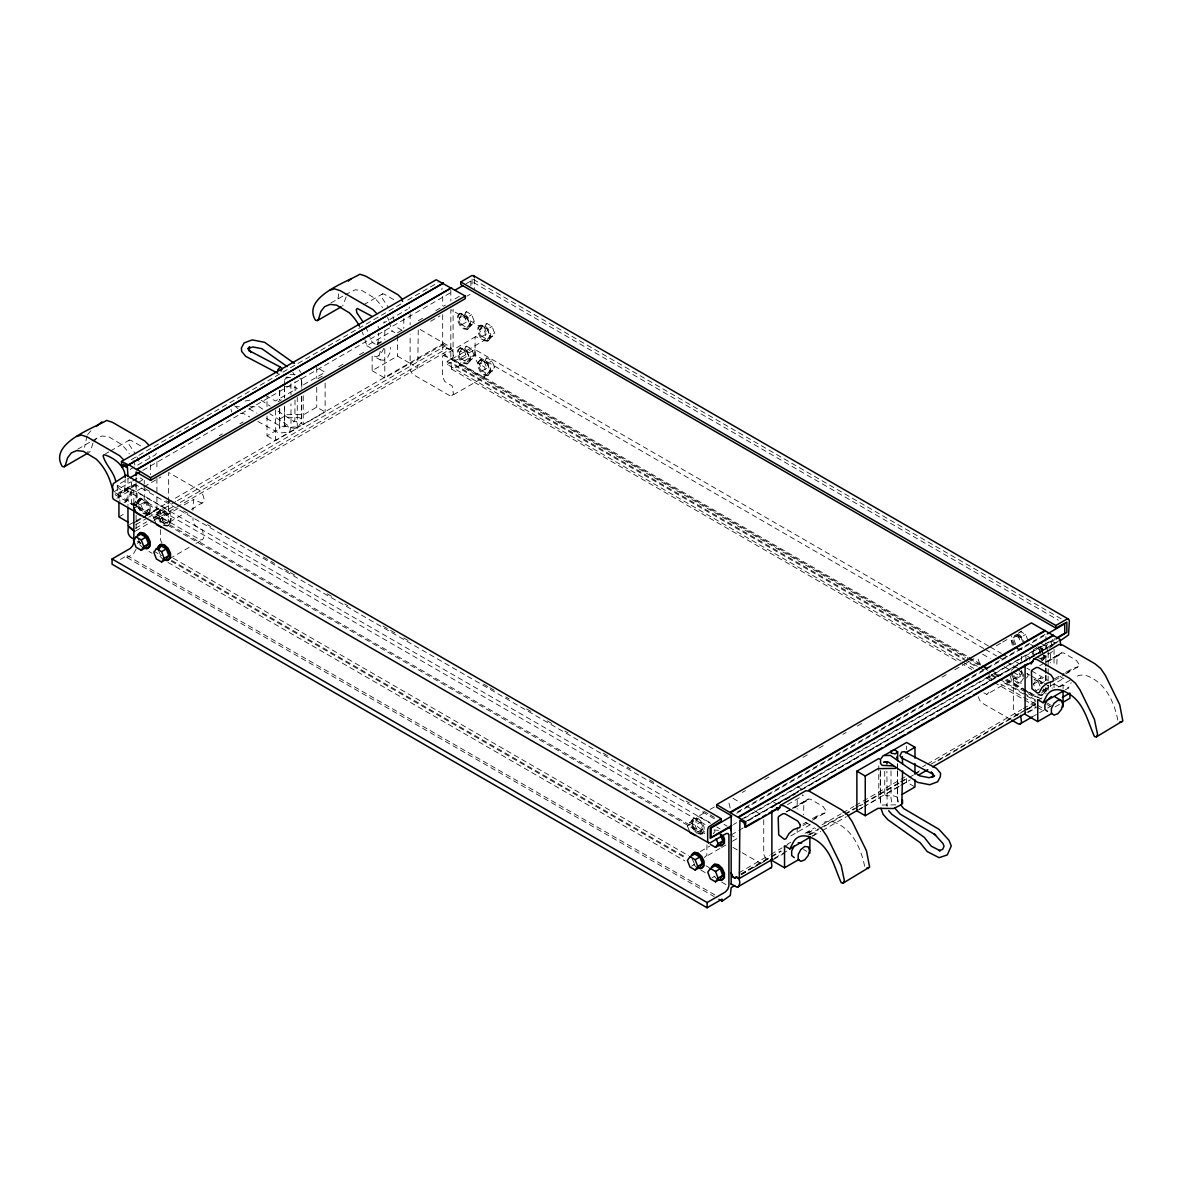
<?xml version="1.0" encoding="UTF-8"?>
<svg xmlns="http://www.w3.org/2000/svg" width="1182" height="1182" viewBox="0 0 1182 1182"><rect width="100%" height="100%" fill="white"/><g stroke="black" fill="none" stroke-linecap="round" stroke-linejoin="round"><path stroke-width="0.75" stroke-dasharray="5 3.75" d="M763.735 819.732L763.735 854.335L765.611 858.265L767.561 859.536L768.655 858.428L742.296 873.646M1045.893 691.426L1045.893 687.776L1045.893 693.819M1045.893 680.492L1045.893 675.04M1045.893 673.208L1045.893 667.756M1045.893 665.924L1045.893 656.823M891.021 770.871L890.992 798.219L892.41 805.208M897.626 771.551L897.581 798.471L898.438 802.076M897.626 769.763L897.626 764.37M295.012 399.974L294.894 420.038L293.328 422.388L296.904 421.9L293.402 421.132L277.977 411.129M295.057 390.858L295.116 381.727M301.735 396.443L301.587 421.9L296.652 428.815L291.304 427.648L269.821 413.715M301.794 387.341L301.838 378.255M706.939 844.805L706.821 855.354L704.575 857.319L720.074 848.381M1021.573 670.135L1021.543 673.651L1019.283 675.631L986.734 694.425L983.808 692.829M299.814 378.092L301.484 379.998L301.41 383.855L303.227 384.904L325.124 372.271L318.15 368.252M325.124 383.101L325.124 411.957L303.227 424.589L301.41 423.54L301.484 419.684L299.814 417.763L288.763 417.246L285.778 417.955L284.537 419.684M897.463 770.664L897.463 803.139L896.222 804.853L882.186 805.045L880.516 803.139L880.59 799.283L878.773 798.234L867.824 804.543M338.613 293.86L337.727 301.07M812.477 820.16L825.139 812.847L825.701 810.305L823.086 806.493L810.379 799.165L808.296 799.076L792.472 808.222M1065.691 673.962L1078.353 666.663L1078.915 664.107L1076.3 660.295L1063.608 652.966L1061.525 652.892L1045.701 662.023M1045.893 649.007L1046.75 645.328L1048.611 643.259L1054.492 639.861M125.706 502.542L127.08 497.386L130.567 493.057L134.526 491.579L137.112 493.648L137.112 498.287L134.526 503.34L131.882 505.394M380.308 351.187L378.934 356.343L380.308 359.919L383.781 360.229L387.74 357.141L390.326 352.088L390.326 347.449M92.935 443.087L90.63 450.874L89.492 452.174L87.542 451.79M346.149 296.889L342.706 305.975M808.296 799.076L803.952 801.824L803.524 814.856M1061.525 652.892L1057.166 655.626L1056.752 667.003M136.107 549.275L133.389 553.974L127.065 557.623L127.065 555.54L119.559 559.884M117.387 486.009L119.087 488.654L123.386 491.121L124.731 490.766L125.248 479.301M377.959 344.583L378.476 333.102M153.926 520.302L450.312 349.281L450.83 347.863M748.206 820.781L1054.935 643.688L1054.625 638.546M442.098 288.127L441.787 289.693M87.054 435.951L84.498 447.269M383.825 348.335L381.239 353.374L377.28 356.476L373.793 356.166L380.308 359.919M811.99 836.117L815.166 834.285L817.959 828.878M1065.218 689.919L1068.38 688.087L1071.188 682.679M191.381 509.457L203.585 502.01L203.939 498.11L202.225 493.042L199.418 490.279L168.657 472.519L168.657 510.772L166.795 512.53L160.811 507.58L160.53 512.722A5.112 2.955 60 0 0 164.135 518.987L199.418 539.361L202.225 539.849L203.821 537.84L202.565 530.112L195.266 525.695L193.021 521.114L192.976 517.553M450.312 349.281L447.003 348.66L445.333 345.705L442.969 344.686L410.42 363.48L410.124 368.621A5.112 2.955 60 0 0 413.744 374.886L449.012 395.246L451.834 395.734L484.398 376.94L485.979 374.93L484.723 367.203L477.425 362.785L475.179 358.205L475.061 337.269L475.652 336.634L484.398 340.283L486.098 337.298L484.398 330.133L481.576 327.37L450.83 309.625L450.83 359.225L967.718 657.65M442.969 344.686L442.689 349.828A5.112 2.955 60 0 0 446.308 356.092L481.576 376.452L484.398 376.94M156.32 453.12L155.714 454.642L130.404 469.269L131.586 470.953M384.224 321.548L383.618 323.07L407.362 309.359M409.533 306.921L408.942 308.443M134.778 509.472L133.492 506.147L136.063 502.468L140.776 499.735L145.933 502.719L148.518 509.383L145.933 513.062L140.776 510.077L138.191 503.414L140.776 499.735M155.773 522.887L153.837 517.893L156.423 514.214L161.121 511.481L166.293 514.466L168.878 521.129L166.293 524.808L161.121 521.823L158.536 515.16L161.121 511.481M459.237 318.061L461.822 314.382L466.521 311.693L471.692 314.678L474.278 321.327L471.692 325.006L466.993 327.71L461.822 324.725L459.237 318.061L463.935 315.358L466.521 311.693M450.83 347.73L449.47 349.665L442.689 343.844L172.705 499.72M466.993 327.71L469.579 324.031L474.278 321.327M459.237 352.517L461.822 348.838L466.521 346.149L471.692 349.133L474.278 355.797L471.692 359.476L466.993 362.165L461.822 359.18L459.237 352.517L463.935 349.828L466.521 346.149M479.582 329.808L482.167 326.129L486.866 323.44L492.037 326.424L494.623 333.088L492.037 336.752L487.339 339.456L482.167 336.471L479.582 329.808L484.28 327.119L486.866 323.44M466.993 362.165L469.579 358.486L474.278 355.797M487.339 339.456L489.924 335.777L494.623 333.088M479.582 364.263L482.167 360.599L486.866 357.895L492.037 360.879L494.623 367.543L492.037 371.222L487.339 373.911L482.167 370.926L479.582 364.263L484.28 361.574L486.866 357.895M487.339 373.911L489.924 370.232L494.623 367.543M689.357 830.946L687.407 825.952L689.993 822.273L694.706 819.54L699.862 822.524L702.448 829.188L699.862 832.867L694.706 829.882L692.12 823.219L694.706 819.54M713.322 833.738L715.051 831.301M1015.752 644.53L1013.166 637.866L1014.88 635.414M1013.166 637.866L1017.865 635.177L1020.45 631.498L1025.621 634.483L1028.207 641.146M1023.494 678.291L1020.923 681.97L1015.752 678.985L1013.166 672.322M1026.478 678.054L1028.207 675.602L1026.907 672.277M1037.382 657.015L1041.268 659.26L1043.854 655.582M1054.034 643.88L1054.935 643.688M1041.268 659.26L1045.967 656.571L1048.552 652.892M1039.229 688.943L1036.097 690.731L1033.511 684.082L1036.097 680.404L1040.795 677.7L1045.967 680.684M1033.511 684.082L1038.21 681.379L1040.795 677.7M1045.967 691.027L1048.552 687.348L1043.854 690.052L1041.268 693.716L1045.967 691.027L1042.081 688.781M267.014 416.005L267.014 435.848L279.75 428.49L279.425 419.418L286.502 414.719L304.01 414.483L316.746 407.125L325.124 411.957M93.866 441.876L96.673 438.241L102.066 435.981L108.685 436.719L121.391 444.388A32.653 18.853 60 0 1 129.266 453.814M451.834 395.734L453.43 393.739L452.159 386.012L444.875 381.579L442.629 377.014L442.496 356.063L475.652 336.634M87.616 434.577L91.073 430.573M140.54 445.85L131.025 440.354L129.37 440.044L128.41 441.137L128.971 444.343L135.339 453.814M393.769 299.652L384.239 294.155L382.599 293.845L381.623 294.953L382.185 298.145L388.568 307.615M1049.01 648.194L1057.196 642.476M177.994 508.482L160.944 518.337L160.338 522.385M202.225 503.177L193.493 499.528L192.902 510.432M1018.249 714.327L1017.155 715.435L1015.205 714.15L1013.343 710.219L1013.343 677.434M139.668 498.508L137.393 500.799L137.393 505.261L139.668 510.166L143.332 513.668L146.996 514.406L150.173 511.584L150.173 507.137L147.913 502.217L144.234 498.73L139.668 498.508L143.332 499.247L146.996 502.749L149.272 507.654L149.272 512.116L146.996 514.406M140.569 497.991L138.309 500.282L138.309 504.729L140.569 509.649L144.234 513.136L147.913 513.889M160.013 510.255L157.753 512.56L157.753 517.007L160.013 521.912L163.677 525.414L167.356 526.153L170.518 523.331L170.518 518.883L168.258 513.978L164.594 510.476L160.013 510.255L163.677 510.993L167.356 514.495L169.617 519.4L169.617 523.862L167.356 526.153M160.915 509.738L158.654 512.028L158.654 516.49L160.915 521.395L164.594 524.882L168.258 525.635M459.813 313.673L457.537 315.978L457.537 320.425L459.813 325.331L463.477 328.832L467.141 329.571L470.318 326.749L470.318 322.302L468.057 317.397L464.378 313.895L459.813 313.673L463.477 314.412L467.141 317.914L469.417 322.819L469.417 327.281L467.141 329.571M460.714 313.156L458.453 315.446L458.453 319.908L460.714 324.814L464.378 328.3L468.057 329.054M480.158 325.419L477.897 327.724L477.897 332.172L480.158 337.077L483.822 340.579L487.501 341.317L490.663 338.495L490.663 334.048L488.402 329.143L484.723 325.641L480.158 325.419L483.822 326.173L487.501 329.66L489.762 334.565L489.762 339.027L487.501 341.317M481.059 324.902L478.799 327.192L478.799 331.654L481.059 336.56L484.723 340.061L488.402 340.8M459.813 348.143L457.537 350.433L457.537 354.881L459.813 359.801L463.477 363.288L467.141 364.026L470.318 361.219L470.318 356.757L468.057 351.852L464.378 348.35L459.813 348.143L463.477 348.882L467.141 352.369L469.417 357.289L469.417 361.736L467.141 364.026M460.714 347.611L458.453 349.916L458.453 354.364L460.714 359.269L464.378 362.771L468.057 363.509M480.158 359.889L477.897 362.18L477.897 366.627L480.158 371.547L483.822 375.034L487.501 375.773L490.663 372.965L490.663 368.503L488.402 363.598L484.723 360.111L480.158 359.889L483.822 360.628L487.501 364.115L489.762 369.035L489.762 373.482L487.501 375.773M481.059 359.358L478.799 361.662L478.799 366.11L481.059 371.015L484.723 374.517L488.402 375.255M698.488 833.724L700.926 834.211L704.103 831.389L704.103 826.942L701.827 822.037L698.163 818.535L694.499 817.796L691.322 820.618L691.322 825.066L693.598 829.971M694.499 817.796L692.238 820.086L692.238 824.548L694.499 829.454L698.163 832.955L701.842 833.694M700.926 834.211L703.201 831.921L703.201 827.459L700.926 822.554L697.262 819.052L693.598 818.313M1017.407 648.637L1021.071 649.376L1023.346 647.086M1011.467 670.238L1014.644 667.416L1018.308 668.17M1041.416 661.122L1043.691 658.832L1043.691 654.385L1041.416 649.465L1037.752 645.978M1042.332 660.605L1044.592 658.315L1044.592 656.084M1037.752 694.839L1041.416 695.592L1043.691 693.287L1043.691 688.84M1041.416 695.592L1044.592 692.77L1044.592 688.323M814.28 818.949L818.757 814.959L825.139 812.847M1067.509 672.75L1071.985 668.776L1078.353 666.663M986.734 694.425L988.979 692.445M703.807 813.053L696.361 817.737L695.903 821.83L697.602 826.779L704.886 832.143M160.944 518.337L169.676 521.986L171.375 518.987L169.676 511.836L166.854 509.073L136.107 491.313L142.313 487.738M443.102 355.427L451.834 359.077L453.533 356.092L451.834 348.941L449.012 346.163L418.265 328.419L417.748 368.075L414.439 367.454L412.769 364.514L410.42 363.48M124.051 502.66L128.011 499.572L130.596 494.519L130.596 489.88L128.011 487.811L124.051 489.304L120.564 493.633L119.19 498.789L120.106 501.168M133.492 506.147L138.191 503.414M136.063 502.468L141.234 505.453L145.933 502.719M148.518 509.383L143.82 512.116L141.234 505.453M153.837 517.893L158.536 515.16M156.423 514.214L161.579 517.199L166.293 514.466M168.878 521.129L164.165 523.862L161.579 517.199M687.407 825.952L692.12 823.219M689.993 822.273L695.164 825.258L699.862 822.524M702.448 829.188L697.749 831.921L695.164 825.258M691.559 866.17L694.706 864.337M711.919 877.916L715.051 876.098M77.687 449.219L90.349 441.905M91.93 440.989L96.673 438.241M330.901 303.02L343.563 295.707M345.159 294.791L355.294 289.782L361.914 290.521L374.62 298.189A32.653 18.853 60 0 1 382.48 307.615M105.626 453.74L108.803 451.923M110.384 451.007L129.37 440.044M363.598 304.808L382.599 293.845M131.32 459.665L402.323 303.198M407.701 300.095L438.049 282.572M704.738 833.709L117.269 494.549L117.269 485.137L128.424 478.71M142.756 470.436L451.76 292.028M466.092 283.754L470.879 280.991L1058.348 620.166M113.62 491.904L131.025 481.857M132.606 480.941L138.944 477.292L142.919 479.582M364.839 339.544L366.834 345.72L392.158 331.093L394.818 332.63M455.011 298.854L459.414 296.298M117.269 494.549L136.388 483.512M137.984 482.581L142.756 479.833M219.217 435.685L222.393 433.853M239.916 423.732L243.108 421.9M278.139 401.658L281.331 399.826M317.958 378.668L322.745 375.906M338.673 366.716L343.445 363.953M359.372 354.763L364.159 352M376.895 344.642L381.683 341.894M397.61 332.689L403.978 329.01M418.31 320.736L424.678 317.057M435.833 310.615L445.392 305.104M124.731 490.766L135.812 484.384M114.95 492.672L118.924 494.977L136.329 484.93M116.885 498.243L131.128 490.013L132.99 489.939L710.5 823.366M466.875 296.18L470.037 294.348M143.864 486.851L160.915 476.996M430.676 321.253L439.97 315.889M118.924 516.903L125.248 513.254M133.167 508.674L144.248 502.291L156.911 509.59L156.911 496.736M372.138 356.092L372.138 370.705L397.462 356.092L410.124 363.406L410.124 334.018M129.562 524.631L134.364 521.868M135.96 520.937L143.938 516.327M145.534 515.411L171.095 500.651M267.014 435.848L275.376 440.679L297.258 428.032L297.258 397.374M133.167 523.301L141.086 518.735M142.667 517.819L156.911 509.59M372.138 370.705L384.8 378.018L410.124 363.406M136.004 521.912L145.312 516.534M146.864 515.648L160.811 507.58M135.915 524.601L147.085 518.144M148.696 517.228L175.852 501.537M177.448 500.621L445.836 345.676M135.531 528.31L146.716 521.853M153.113 518.159L173.872 506.162M180.27 502.483L447.062 348.454M135.59 530.984L152.641 521.129M184.2 504.906L193.493 499.528M960.907 661.034L447.21 364.44L447.21 361.308L450.83 359.225M169.676 521.986L185.175 513.032M451.834 359.077L484.398 340.283M137.319 543.365L139.727 541.962M447.21 364.44L450.83 362.357L964.527 658.935M988.595 646.066L474.883 349.488L456.695 359.978L454.228 360.082L453.09 357.895L453.09 309.078M983.808 648.549L474.883 354.733L459.872 363.406L459.872 365.489L965.591 657.473M459.872 365.489L451.687 369.212L450.83 362.357M169.676 558.643L189.829 547M196.035 543.425L202.225 539.849M710.013 809.478L714.667 806.789M742.266 792.442L745.458 790.61M764.636 779.544L769.423 776.766M802.977 757.396L807.764 754.633M818.949 748.176L825.346 744.483M842.914 734.347L846.105 732.5M857.29 726.043L863.687 722.35M898.822 702.064L903.624 699.286M905.22 698.37L910.007 695.607M941.965 677.153L948.348 673.474M954.746 669.78L962.724 665.17M964.32 664.24L973.909 658.714M996.278 645.8L1001.065 643.038M1002.661 642.107L1007.463 639.344M1018.648 632.887L1021.839 631.04M737.568 811.871L1045.893 633.862L1045.893 641.043M736.608 813.29L1045.612 634.882M1021.071 649.376L1021.972 648.859M741.498 819.318L1053.029 639.462M733.431 824.519L736.608 822.687M744.571 818.092L1053.576 639.684M743.951 822.583L1058.673 640.88M747.526 820.648L1054.255 643.569M795.619 793.506L771.876 807.203L779.396 803.228M1042.509 650.957L1025.09 661.004L1043.691 650.632M785.72 799.579L795.22 794.097M700.379 851.542L709.688 846.164M731.17 834.876L737.376 831.301M738.927 830.399L743.581 827.725M787.463 804.632L803.287 795.501L802.223 794.88M1040.677 658.433L1054.92 650.218M721.626 847.479L726.28 844.79M732.471 841.215L737.125 838.526L729.841 834.536M786.148 811.871L790.891 809.138M786.547 811.871L791.29 809.138M792.871 808.222L803.952 801.824M1039.761 665.688L1044.519 662.939M1046.1 662.023L1057.166 655.626M794.54 807.897L807.203 800.583M1047.769 661.698L1060.431 654.4M802.933 824.105L806.094 822.273M812.433 818.624L818.757 814.959M1054.566 678.823L1064.066 673.341M1065.647 672.425L1071.985 668.776M802.977 825.642L810.896 821.076M1054.61 680.359L1064.11 674.878M790.817 835.91L811.399 824.031M1042.45 690.628L1064.613 677.847L1062.913 678.512L1057.269 674.109M805.06 833.266L814.546 827.784M1058.274 687.067L1072.517 678.837M787.7 844.022L790.861 842.19M806.685 833.059L809.862 831.227L815.166 834.285M1059.914 686.86L1063.076 685.028L1068.38 688.087M738.927 872.804L769.275 855.28M770.871 854.35L782.056 847.893M783.651 846.977L788.453 844.214M807.616 833.147L815.61 828.538M821.992 824.844L841.17 813.777M842.766 812.847L853.951 806.39M855.546 805.474L905.072 776.884M922.64 766.734L925.831 764.887M927.427 763.971L1021.691 709.555M1023.287 708.624L1036.067 701.251M1037.663 700.32L1042.465 697.557M740.951 873.926L769.718 857.319M771.314 856.403L780.903 850.863M808.06 835.186L819.244 828.73M820.84 827.814L843.209 814.9M844.805 813.97L854.379 808.444M855.99 807.513L862.372 803.834M863.968 802.903L899.118 782.617M900.714 781.686L905.501 778.923M915.09 773.383L919.892 770.62M931.061 764.163L1022.135 711.594M1023.73 710.678L1036.511 703.29M1019.8 713.426L1026.006 709.85M1027.557 708.949L1035.299 704.472M741.336 874.37L770.088 857.763M771.683 856.847L781.272 851.306M810.025 834.714L818.018 830.104M824.401 826.41L843.579 815.344M845.174 814.413L862.742 804.277M864.352 803.346L899.487 783.06M901.083 782.129L907.481 778.45M909.076 777.52L918.665 771.994M937.828 760.927L1020.908 712.968M1027.291 709.274L1035.284 704.664M741.203 874.754L747.408 871.178M753.599 867.603L758.253 864.914M759.804 864.012L767.561 859.536M1026.464 710.057L1035.772 704.694M774.461 858.221L780.859 854.527M782.454 853.611L787.242 850.833M812.802 836.088L820.796 831.463M822.391 830.547L846.356 816.718M859.137 809.33L862.328 807.483M863.924 806.567L899.074 786.281M900.669 785.35L910.258 779.824M1026.877 712.495L1036.466 706.954M858.442 809.966L866.258 805.444M884.742 771.329L884.742 794.777L906.624 782.144L914.986 786.976M773.456 859.55L784.538 853.153M1028.251 712.436L1036.171 707.87M1032.063 716.986L1046.026 708.934M1047.577 708.048L1052.231 705.358M1059.441 704.354L1054.935 706.954L1054.935 709.052M461.822 314.382L466.993 317.367L471.692 314.678M461.822 324.725L466.521 322.021L471.692 325.006M482.167 326.129L487.339 329.113L492.037 326.424M482.167 336.471L486.866 333.767L492.037 336.752M461.822 348.838L466.993 351.822L471.692 349.133M461.822 359.18L466.521 356.491L471.692 359.476M482.167 360.599L487.339 363.568L492.037 360.879M482.167 370.926L486.866 368.237L492.037 371.222M1015.752 634.187L1020.923 637.172L1025.621 634.483M1038.683 647.426L1041.268 648.918L1045.967 646.229L1047.902 651.223M1015.752 678.985L1020.45 676.296L1023.036 677.788M1044.4 681.586L1041.268 683.388L1036.097 680.404M377.28 343.105L381.239 341.628M1050.414 646.391L1051.596 646.066L1051.005 640.629L1055.053 642.964M288.763 377.56L285.778 378.284L284.537 379.998L284.537 385.406M245.073 401.038L253.45 399.472M249.801 406.785L259.08 406.756L263.689 409.74M714.356 818.801L135.25 484.457L133.389 484.531L115.142 494.741L705.418 835.541M290.048 374.635L295.293 374.694M236.208 406.623L239.385 406.756M240.242 413.345L243.374 413.464L249.816 417.01M290.683 377.664L286.62 377.058L284.345 379.112L284.36 384.505M697.602 816.644L700.424 817.131L711.195 823.337M1038.653 694.322L1042.332 695.06M718.508 830.281L713.943 830.059L716.381 830.562M285.438 386.381L295.441 387.297L297.258 388.361L275.376 400.993L267.014 396.162L267.014 406.977M1013.462 672.425L1019.283 675.631M248.944 408.765L256.967 413.183M266.585 418.487L281.02 426.451L285.941 425.993L283.562 428.475L284.419 425.845L284.389 406.076M257.868 421.457L278.819 433.011L289.472 432.302L291.008 427.559L290.979 403.83M473.391 279.454L1062.071 619.324M1040.795 643.244L1045.967 646.229M1015.146 635.428L1022.829 639.861M1030.527 644.308L1035.137 646.968M1036.673 647.854L1042.82 651.4M1042.081 654.326L1045.967 656.571M990.191 646.997L1001.346 653.439M1002.942 654.355L1009.325 658.049M1015.707 661.728L1020.494 664.491M1026.877 668.185L1030.069 670.017M1031.664 670.948L1047.621 680.152M1054.004 683.831L1058.791 686.594M985.404 649.479L996.574 655.921M998.155 656.837L1004.537 660.531M1006.133 661.447L1017.303 667.889M1026.877 673.415L1030.069 675.262M1031.664 676.178L1042.834 682.635M1044.43 683.551L1052.408 688.16M982.582 654.222L990.28 658.655M1004.109 666.648L1011.792 671.095M454.228 360.082L967.94 656.675M968.782 657.222L981.548 664.594M983.143 665.51L990.28 669.573M991.122 670.12L1000.696 675.646M1007.079 679.325L1041.327 699.035M401.924 330.31L397.625 327.828L395.926 325.198M1025.902 690.716C1019.298 687.082 1008.896 683.093 1010.743 673.607M1027.439 691.603L1038.21 697.823M1047.4 703.127L1050.414 704.871M969.314 658.566L980.484 665.023M982.079 665.939L988.462 669.618M994.845 673.312L999.632 676.074M1006.015 679.753L1021.957 688.973M1023.553 689.889L1036.319 697.262M967.186 658.389L978.356 664.831M984.739 668.524L987.93 670.357M994.313 674.05L999.1 676.813M1005.483 680.492L1035.787 698.001M1046.957 704.442L1050.148 706.289M966.122 659.866L977.292 666.308M978.888 667.224L985.271 670.918M991.654 674.597L998.036 678.276M999.632 679.207L1021.957 692.105M1023.553 693.021L1036.319 700.394M447.21 361.308L976.864 667.106M991.225 675.395L996.012 678.158M1003.991 682.768L1035.89 701.192M962.503 661.95L973.673 668.391M988.034 676.68L994.417 680.374M1000.799 684.053L1035.89 704.324M1037.486 705.24L1042.273 708.003L1042.273 704.871M451.687 369.212L959.016 662.127M960.611 663.043L971.767 669.485M986.128 677.774L992.511 681.467M994.106 682.383L1022.829 698.961M1024.425 699.892L1035.58 706.334M1037.175 707.25L1043.558 710.943M375.167 344.11L372.3 342.455L368.873 334.757M366.834 345.72L372.138 348.779M1010.196 719.247L982.582 703.305L979.775 700.542L978.179 696.7L978.179 692.416M297.258 428.032L295.441 426.983L288.763 427.027L285.438 426.067L284.537 424.589L284.537 406.549M884.742 794.777L886.559 795.841L893.237 795.796L896.562 796.757L897.463 798.234M801.824 789.162L797.776 786.828L798.382 791.807M776.515 803.79L772.467 801.44L773.058 806.892M805.4 822.229L809.7 824.711M732.988 798.338L740.671 802.77M746.817 806.316L752.978 809.877M754.515 810.763L760.661 814.309M803.524 849.503L806.685 851.321M145.297 488.801L151.68 492.48M166.041 500.769L172.424 504.448M183.594 510.905L188.381 513.668M207.515 524.719L210.706 526.566M263.364 556.958L274.534 563.4M284.094 568.926L288.881 571.689M290.476 572.62L295.264 575.383M327.178 593.792L333.56 597.486M344.716 603.928L347.907 605.775M383.012 626.032L397.374 634.32M403.756 638.014L408.544 640.777M483.512 684.068L488.299 686.831M489.895 687.747L494.682 690.51M505.852 696.966L509.043 698.798M526.596 708.934L532.979 712.613M547.34 720.902L553.708 724.596M564.878 731.037L568.069 732.884M603.175 753.141L607.962 755.904M627.095 766.955L630.287 768.802M649.435 779.854L655.818 783.533M686.136 801.041L689.328 802.888M703.674 811.177L708.461 813.94M710.057 814.856L714.844 817.619M723.931 824.327L727.122 826.174M716.883 827.045L720.074 828.892M128.011 487.811L134.526 491.579M117.269 485.137L706.334 825.243M732.988 847.405L740.671 851.853M742.207 852.739L760.661 863.392M173.222 558.17L688.53 855.679M706.082 865.815L709.274 867.662M171.626 560.386L685.338 856.98M137.718 541.326L140.791 543.099M137.703 541.844L140.894 543.69M153.66 551.048L161.639 555.658M171.198 561.184L684.91 857.777M148.873 551.418L152.064 553.265M168.007 562.469L684.91 860.91M700.867 870.115L705.654 872.877M721.611 882.082L726.383 884.845M127.065 555.54L715.745 895.424M127.065 557.623L714.15 896.591M261.015 400.122L270.264 406.135M1015.235 647.234L1021.056 651.518M982.685 666.027L988.507 670.312M234.642 405.869L237.937 408.544M1039.879 646.613L1042.332 648.948L1044.592 653.853M1018.308 633.7L1021.972 637.201L1024.247 642.107M1017.407 634.232L1021.071 637.719L1023.346 642.624M1042.332 683.403L1038.653 679.916L1034.087 679.694L1037.752 680.433L1041.416 683.935M1017.407 668.687L1021.071 672.174L1023.346 677.094M694.824 831.138L697.262 833.473M717.607 879.674L713.943 876.187L712.436 872.907M697.262 867.928L693.598 864.441L692.091 861.161M160.013 556.382L163.677 559.869M143.332 548.123L139.668 544.636L138.161 541.356M298.972 369.863L300.819 372.433M292.796 372.419L294.569 374.916M149.006 455.957L150.144 457.774M132.99 489.939L133.847 491.579L133.847 507.846M1012.324 645.077L1010.625 638.044M979.775 663.87L978.061 658.921M730.166 807.986L728.467 800.938M161.964 542.966L160.457 539.908L160.338 529.226M365.474 326.808L367.72 331.388M136.831 456.858L139.077 461.438M1032.728 651.459L1034.989 656.365M1031.827 651.976L1033.334 655.256M1014.644 644.618L1012.383 639.713L1012.383 636.743M1013.742 645.15L1011.467 640.23L1011.467 635.783M1021.972 671.657L1024.247 676.577M1012.383 674.168L1014.644 679.089L1018.308 682.575L1021.972 683.314L1017.407 683.093L1013.742 679.606L1011.467 674.686M692.238 859.004L694.499 863.909M158.654 550.945L160.915 555.85M138.309 539.199L140.569 544.104M1117.832 720.074C1114.183 701.709 1105.14 681.822 1085.933 675.439A32.653 18.853 60 0 0 1075.679 677.02M864.618 866.273C860.954 847.908 851.912 828.006 832.704 821.638A32.653 18.853 60 0 0 822.465 823.219M1041.268 648.918L1042.554 652.257M1040.795 653.587L1038.21 646.923L1033.511 649.612L1035.447 654.606M1020.923 637.172L1022.208 640.511M1038.21 681.379L1040.795 688.042M1017.865 635.177L1020.45 641.826M1020.923 671.642L1022.208 674.966M1019.15 672.957L1020.45 676.296M487.339 329.113L489.924 335.777M484.28 327.119L486.866 333.767M487.339 363.568L489.924 370.232M484.28 361.574L486.866 368.237M466.993 317.367L469.579 324.031M463.935 315.358L466.521 322.021M466.993 351.822L469.579 358.486M463.935 349.828L466.521 356.491M886.544 804.632L887.106 806.257L886.914 771.314M393.03 316.761L394.773 321.829M389.159 321.829L392.158 331.093M135.25 484.457L136.107 487.147M231.051 409.312L231.642 411.971M378.048 326.202L378.476 328.123M880.206 771.905L880.413 806.73M290.949 383.751L290.964 394.699M284.36 386.307L284.374 397.078M1063.076 685.028L1063.076 688.678M1054.034 649.361L1054.034 665.791M1054.034 684.038L1054.034 687.688M1050.414 653.735L1050.414 662.925M1050.414 681.29L1050.414 688.633M1048.153 652.641L1048.153 667.106M1048.153 668.909L1048.153 674.331M1048.153 676.148L1048.153 683.373M1048.153 685.176L1048.153 690.613M1045.893 642.831L1045.893 648.224M1045.893 655.404L1045.893 666.16M1045.893 667.963L1045.893 673.341M1045.893 675.144L1045.893 681.275M1029.729 660.132L1029.729 657.591L1025.681 655.256L1026.286 660.694M1021.662 656.261L1021.662 663.102M989.098 673.356L989.098 681.896M906.624 746.064L906.624 749.683M906.624 778.539L906.624 782.144M897.463 763.454L897.463 769.364M880.59 770.428L880.516 803.139M878.773 765.759L878.773 798.234M809.862 831.227L809.862 834.876M797.2 799.933L797.2 809.109M797.2 827.474L797.2 834.832M474.883 349.488L474.883 354.733M474.337 278.893L474.337 288.733M472.076 279.07L472.076 284.404M470.879 280.991L470.879 285.689M450.83 290.299L450.83 301.07M442.689 296.401L442.689 305.532M442.689 314.648L442.689 343.844M410.124 313.821L410.124 324.828M403.801 318.475L403.801 328.419M397.462 335.983L397.462 356.092M384.8 330.266L384.8 339.456M384.8 348.631L384.8 378.018M316.746 367.439L316.746 378.27M316.746 387.282L316.746 407.125M303.227 395.734L303.227 424.589M301.484 379.998L301.41 389.262M301.484 396.236L301.41 423.54M284.537 386.721L284.537 398.038M279.75 390.607L279.75 399.634M279.75 408.647L279.75 428.49M279.425 390.562L279.425 399.575M279.425 408.603L279.425 419.418M275.376 410.006L275.376 440.679M156.911 461.852L156.911 469.195M156.911 478.37L156.911 494.903M150.572 464.674L150.572 474.617M144.248 480.35L144.248 484.014M144.248 485.832L144.248 502.291M136.107 477.38L136.107 482.773M136.107 484.561L136.107 508.659M136.107 514.997L136.107 531.959M131.586 481.975L131.586 507.684M127.966 478.104L127.966 505.482M118.924 494.977L118.924 498.627M387.578 317.367A32.653 18.853 60 0 1 388.656 320.278M362.253 331.979A32.653 18.853 60 0 1 363.332 334.905M133.078 460.625A32.653 18.853 60 0 1 134.925 465.028"/><path stroke-width="1.5" d="M897.64 760.78L897.655 751.811L894.981 749.935L891.065 750.821L891.317 753.244L895.38 753.865L897.655 751.811M136.107 475.592L136.107 472.002L150.572 480.35L465.294 298.647L465.294 296.047L436.202 279.765L121.48 461.468L121.805 467.274L127.154 464.822M886.869 763.971L887.431 761.622M126.947 466.003L126.548 467.437L125.484 466.831M281.08 371.03L282.07 368.444L280.252 366.996L248.678 350.374L250.909 352.029L248.456 349.059L249.712 346.681L247.836 348.793L252.8 346.932L261.99 348.734L287.152 366.568M122.367 467.584L123.327 464.275L127.375 466.609L127.966 476.272M794.26 845.839L791.674 850.892L791.674 855.532L794.26 857.6M1047.474 699.641L1044.888 704.694L1044.888 709.333L1047.474 711.401M771.876 810.882L771.876 860.466L784.538 867.78L784.538 845.839L789.842 848.912L793.344 842.145A32.653 18.853 60 0 1 807.38 836.265C829.808 843.135 833.251 864.943 841.229 882.762L843.165 883.087L869.597 867.115L866.495 850.848L852.133 821.549L847.464 814.723L841.732 809.951L809.182 791.157L805.828 790.728L780.504 805.341L777.963 810.113L776.515 807.602M1025.09 664.683L1025.09 714.268L1037.752 721.581L1037.752 699.655L1043.056 702.714L1046.572 695.947A32.653 18.853 60 0 1 1060.609 690.066C1083.037 696.937 1086.48 718.759 1094.458 736.563L1096.394 736.888L1122.826 720.917L1119.709 704.649L1105.347 675.35L1100.693 668.524L1094.96 663.752L1062.411 644.958L1059.042 644.53L1033.733 659.142L1031.192 663.915L1030.128 663.309M136.063 536.938L133.492 540.602L136.063 547.266L141.234 550.251L145.933 547.517L148.518 543.838L145.933 537.189L140.776 534.205L136.063 536.938L141.234 539.923L143.82 546.572L141.234 550.251M156.423 548.684L153.837 552.363L156.423 559.012L161.579 561.997L166.293 559.263L168.878 555.599L166.293 548.936L161.121 545.951L156.423 548.684L161.579 551.669L164.165 558.332L161.579 561.997M158.536 549.63L161.121 545.951M689.993 856.743L687.407 860.422L689.993 867.071L695.164 870.055L699.862 867.322L702.448 863.658L699.862 856.994L694.706 854.01L689.993 856.743L695.164 859.728L697.749 866.391L695.164 870.055M710.352 844.362L715.509 847.346L718.095 843.667L722.793 840.934L720.222 834.285M722.793 840.934L720.222 844.613L715.509 847.346M710.352 868.489L707.767 872.168L710.352 878.832L715.509 881.816L720.222 879.083L722.793 875.404L720.222 868.74L715.051 865.756L710.352 868.489L715.509 871.474L718.095 878.137L715.509 881.816M902.575 770.93L901.822 804.44L893.695 808.532L877.99 808.34L865.254 815.698L856.876 810.867L856.876 771.181L878.773 758.548L880.59 759.598L880.516 763.454L882.186 765.375L893.237 765.892M881.181 758.445L883.309 755.52L890.356 755.446L919.685 775.85L929.259 777.726L934.607 775.717L932.288 777.328L933.544 774.964L931.091 771.994L932.894 774.151L901.408 757.78L899.93 755.786L901.748 752.003L904.363 751.649L936.499 768.359L940.636 773.353L940.296 776.796L937.636 781.775L929.761 784.73L917.587 782.351L888.568 762.168L883.722 762.213L886.19 761.814M843.165 883.087L844.362 880.59L841.17 865.46L826.809 836.162L822.14 829.35L816.407 824.563L783.858 805.769L780.504 805.341M1096.394 736.888L1097.576 734.391L1094.384 719.277L1080.023 689.963L1075.369 683.152L1069.636 678.379L1037.087 659.586L1033.733 659.142M148.267 444.506L144.913 441.063L112.364 422.27L106.631 420.423C93.747 428.253 48.388 443.339 62.218 466.417L64.168 466.801L65.306 465.486L67.61 457.7L71.363 452.869L76.741 450.593L83.361 451.332L96.067 459A32.653 18.853 60 0 1 110.118 481.104L113.117 490.367M402.56 301.41L401.496 298.307L398.142 294.865L365.593 276.071L359.86 274.224C346.961 282.055 301.617 297.14 315.446 320.219L317.382 320.603L318.534 319.288L320.839 311.516L324.577 306.67L329.97 304.395L336.589 305.133L349.296 312.802A32.653 18.853 60 0 1 359.535 326.202M277.637 369.981L280.252 366.996M121.48 461.468L128.513 464.925L443.442 283M128.72 464.689L136.654 469.623L451.583 287.699M137.393 535.269L139.668 532.979L143.332 533.717L146.996 537.204L149.272 542.124L149.272 546.572L146.996 548.862L143.332 548.123M138.309 534.737L140.569 532.447L144.234 533.185L147.913 536.687L150.173 541.592L150.173 546.054L147.913 548.345L145.46 547.842M157.753 547.015L160.013 544.725L163.677 545.463L167.356 548.95L169.617 553.87L169.617 558.318L167.356 560.608L163.677 559.869M158.654 546.498L160.915 544.193L164.594 544.932L168.258 548.433L170.518 553.339L170.518 557.801L168.258 560.091L165.805 559.603M691.322 855.074L693.598 852.783L697.262 853.522L700.926 857.009L703.201 861.929L703.201 866.376L700.926 868.667L698.488 868.179M692.238 854.556L694.499 852.252L698.163 853.005L701.827 856.492L704.103 861.397L704.103 865.859L701.842 868.149M722.187 845.44L724.448 843.15L724.448 838.688L722.941 835.423M711.682 866.82L713.943 864.53L717.607 865.268L721.271 868.755L723.547 873.675L723.547 878.123L721.271 880.427L717.607 879.674M712.583 866.303L714.844 863.998L718.508 864.751L722.187 868.238L724.448 873.158L724.448 877.605L722.187 879.896M96.525 426.214L101.977 421.856M348.38 281.109L351.113 278.937M1048.803 698.621L1051.433 696.553M731.17 872.996L732.53 876.497L734.938 878.063L736.164 876.689L739.311 878.507L739.902 820.249L743.951 822.583L745.473 827.341L745.798 821.918L716.706 804.602L716.706 807.203L731.17 815.565L731.17 884.476M141.234 539.923L145.933 537.189M143.82 546.572L148.518 543.838M161.579 551.669L166.293 548.936M164.165 558.332L168.878 555.599M695.164 859.728L699.862 856.994M697.749 866.391L702.448 863.658M715.509 871.474L720.222 868.74M718.095 878.137L722.793 875.404M64.168 466.801L87.911 453.09M317.382 320.603L341.125 306.892M128.513 464.925L443.235 283.222M1055.954 639.019L1066.858 632.385L1066.858 622.087L1055.836 628.115L460.773 284.552L460.773 281.951L471.618 275.687L473.48 275.598L1068.543 619.161L1069.4 620.801L1068.543 634.926L1060.357 640.644M136.654 469.623L451.376 287.92M130.02 477.779L139.565 472.268M454.952 290.181L462.916 285.586M136.861 469.387L150.572 477.75L465.294 296.047M718.937 899.354L722.128 901.186L722.128 899.103L707.117 907.776L112.054 564.213L112.054 558.968L130.227 548.478L132.694 545.715L133.847 542.213L133.847 509.664M716.706 804.602L1031.428 622.899L1059.737 639.152L1060.889 645.121M730.417 812.078L1045.139 630.375M730.624 812.551L1045.346 630.848M731.17 830.71L730.313 828.021L728.467 828.094L710.205 838.304L710.205 827.991L721.227 821.298L721.227 818.698L708.52 827.016L707.663 829.661L707.663 841.141L708.52 842.796L710.382 842.707L726.206 833.576L728.053 833.502L728.91 835.142L728.91 885.761L727.772 889.278L725.305 892.026L707.117 902.531L112.054 558.968M460.773 281.951L1055.836 625.5L1066.696 619.235L1068.543 619.161M731.835 816.053L711.121 828.006L711.121 837.403L731.835 825.45M1047.208 633.966L1064.731 623.845L1064.731 633.242L1056.767 637.852M738.558 816.777L1053.28 635.074M738.765 817.25L1053.487 635.547M744.926 827.031L759.302 818.727M762.493 816.88L765.685 815.033M768.891 813.186L778.465 807.661M808.828 790.123L824.8 780.903M827.991 779.056L882.304 747.704M885.51 745.857L904.673 734.79M907.865 732.943L911.071 731.097M914.262 729.25L933.425 718.183M936.632 716.336L970.171 696.981M973.377 695.134L1027.69 663.767M745.473 827.341L779.027 807.971M809.374 790.448L1033.038 661.329M776.899 809.507L780.076 807.675M884.742 755.106L906.624 742.459L914.986 747.29L914.986 758.12M856.876 771.181L865.254 776.013L877.99 768.655L895.498 768.403M905.427 752.816L914.986 747.29M789.842 848.912L810.409 837.033M1043.056 702.714L1063.637 690.835M739.311 878.507L772.865 859.137M847.952 815.787L857.541 810.261M918.237 775.215L927.826 769.674M932.613 766.911L1025.282 713.411M734.79 885.525L731.17 887.623L730.313 895.468L722.128 901.186M1062.382 697.424L1069.946 693.051L1069.946 698.296L1062.441 702.625M737.509 887.061L771.388 867.499M1019.667 724.152L1032.063 716.986M902.25 794.334L914.986 786.976L914.986 779.765M784.538 867.78L798.781 859.55M1037.752 721.581L1051.995 713.352M329.867 290.284L334.536 288.851L340.268 290.683L372.818 309.477L376.171 312.935M76.653 436.483L81.307 435.05L87.04 436.882L119.589 455.676L122.958 459.133M1061.436 700.616L1057.949 700.305L1053.989 703.408L1051.404 708.446L1051.404 713.101L1053.989 715.154L1057.949 713.677L1061.436 709.348L1062.81 704.191L1061.436 700.616L1054.92 696.863M798.219 842.751L801.692 843.062M1119.782 721.936L1121.703 722.276M866.554 868.135L868.489 868.46M718.508 844.702L720.961 845.189M717.607 845.219L721.271 845.957L723.547 843.667L723.547 839.205L721.271 834.3M134.231 531.339L128.247 526.374L127.966 531.531A5.112 2.955 60 0 0 131.586 537.795L134.645 539.553M134.748 531.368L127.966 525.547L127.966 507.3M277.844 373.261L245.753 356.373L241.704 351.468L241.364 348.055L244.098 342.928L252.194 339.884L264.605 342.322L294.377 363.406M371.621 316.096L357.274 308.458L356.299 309.566L356.861 312.757L363.243 322.243M1011.718 720.119L1017.865 723.665A5.112 2.955 60 0 0 1021.47 721.581L1020.568 715.42M721.227 818.698L126.164 475.134L113.457 483.468L112.6 486.098L112.6 497.578L113.457 499.232L708.52 842.796M141.234 515.795L136.063 512.811L134.778 509.472M156.423 524.557L161.579 527.541M689.993 832.616L695.164 835.6M128.424 522.385L118.924 516.903L118.924 502.291M731.097 883.914L735.692 886.574A5.112 2.955 60 0 0 739.311 884.476C741.011 882.023 738.041 874.872 734.997 878.344L733.047 877.059L731.17 873.129M770.974 859.521L771.876 865.682A5.112 2.955 60 0 1 770.058 868.253M888.672 810.719L891.819 814.295L924.25 837.314L931.283 846.209L940.266 850.804L939.069 850.626L942.615 849.444L944.063 846.238L942.941 843.475L934.194 833.871L935.656 834.98L900.152 814.117L894.538 807.823M900.536 804.676L903.698 808.577L939.01 829.321L948.924 840.195L951.259 845.913L947.299 854.926L939.114 857.674L927.22 851.587L920.157 842.663L887.904 819.761L883.043 814.265L880.945 808.237M896.562 757.071L897.463 758.548M473.48 275.598L474.337 277.253M716.159 838.673L718.095 843.667M115.644 480.956C113.635 471.5 105.39 464.777 103.085 455.764L104.046 454.656C114.211 457.641 125.366 466.107 125.248 477.631M902.309 756.465L902.575 763.72M902.442 799.771L902.575 803.405M1063.076 690.51L1063.076 706.954M1055.836 625.5L1055.836 628.115M914.986 763.528L914.986 774.343M865.254 776.013L865.254 815.698M809.862 836.708L809.862 853.153M707.117 902.531L707.117 907.776M150.572 477.75L150.572 480.35M800.377 824.933L799.815 827.474L793.432 829.587L788.97 833.561L786.074 838.659L784.375 839.338L778.716 834.935L778.199 817.885L778.628 816.452L782.986 813.704L785.07 813.777L797.761 821.106L800.377 824.933M1053.59 678.734L1053.029 681.275L1046.661 683.388L1042.184 687.363L1039.288 692.46L1037.589 693.14L1031.945 688.737L1031.428 671.686L1031.856 670.253L1036.2 667.505L1038.284 667.579L1050.975 674.907L1053.59 678.734M809.581 850.39L808.207 855.546L804.72 859.875L800.761 861.353L798.175 859.299L798.175 854.645L800.761 849.607L804.72 846.504L808.207 846.814L809.581 850.39"/></g></svg>
